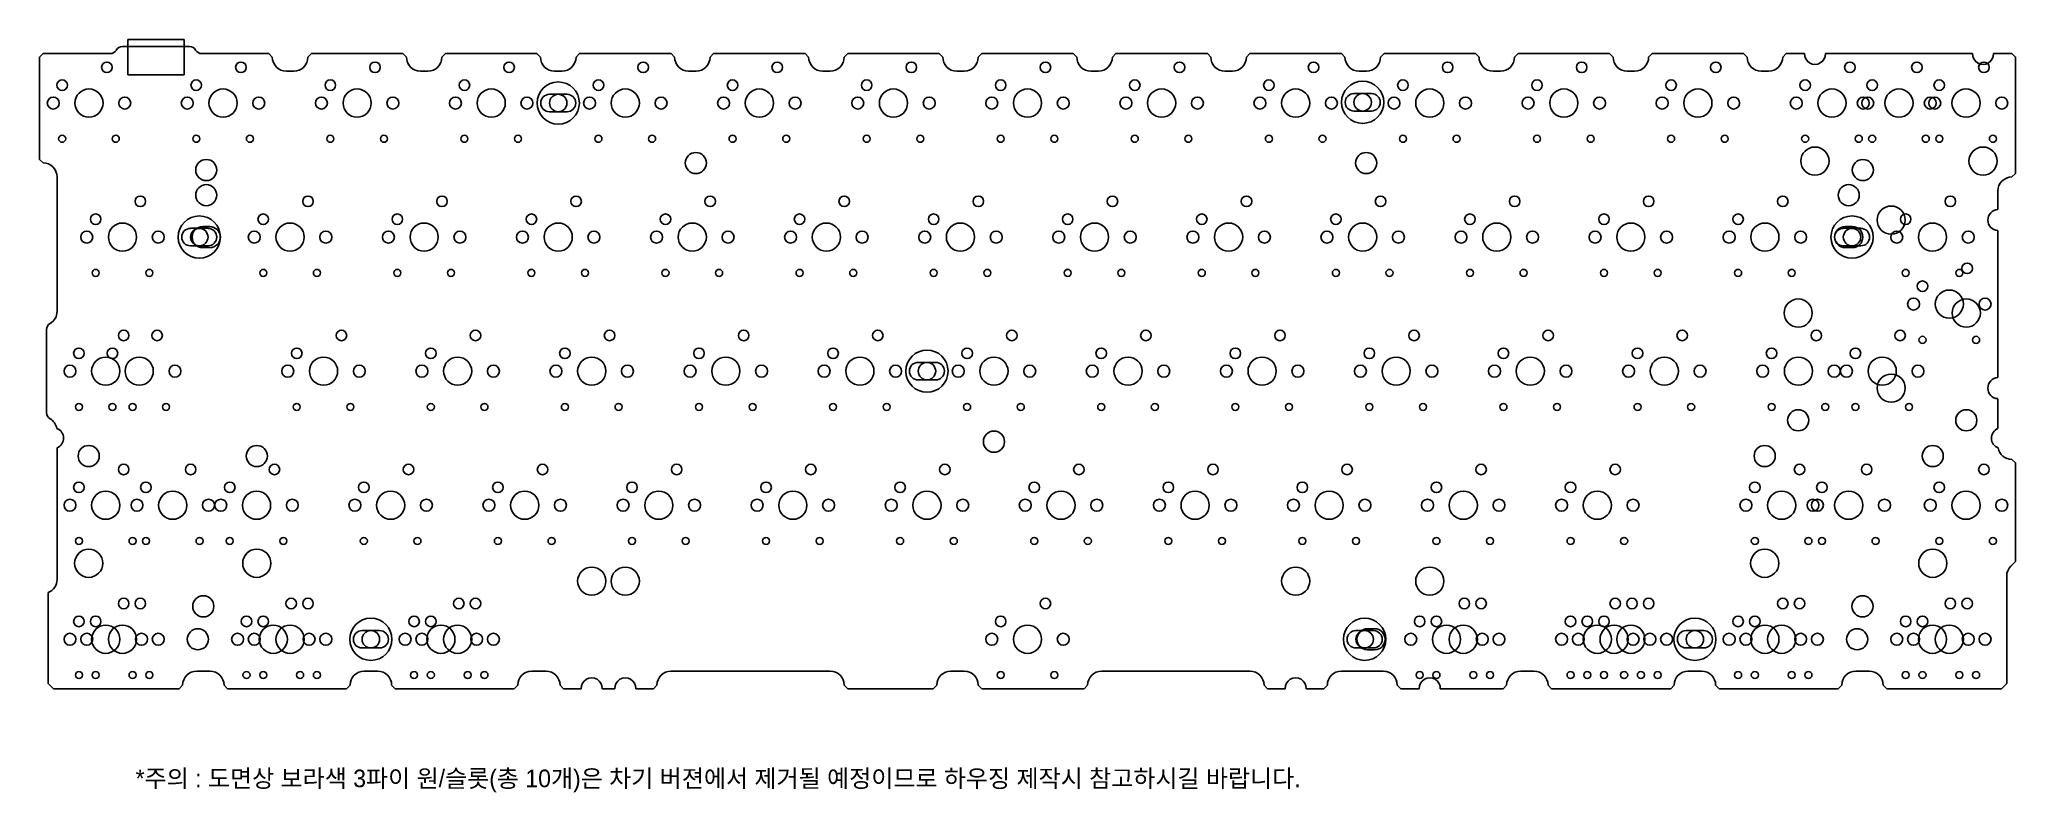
# Model space of a CAD drawing. Header units: millimetres. Extents: x 1241 to 1522, y 725 to 832.
import ezdxf

# ---------------------------------------------------------------- set-up
doc = ezdxf.new("R2010")
doc.units = ezdxf.units.MM
doc.layers.add('기판1.0t', color=102, linetype='Continuous')
doc.styles.get("Standard").update_dxf_attribs({"font": 'arial.ttf'})

msp = doc.modelspace()

# ---------------------------------------------------------------- linework, layer by layer
at = {"layer": '기판1.0t', "color": 5}
for p, q in [((1253.38, 831.87), (1261.38, 831.87)), ((1253.38, 826.87), (1253.38, 831.87)), ((1261.38, 831.87), (1261.38, 826.87)), ((1261.38, 826.87), (1253.38, 826.87))]:
    msp.add_line(p, q, dxfattribs=at)
at = {"layer": '기판1.0t'}
for p, q in [((1240.83, 829.37), (1241.33, 829.87)), ((1240.83, 829.37), (1240.83, 814.84)), ((1241.33, 829.87), (1250.88, 829.87)), ((1252.61, 830.87), (1262.15, 830.87)), ((1263.88, 829.87), (1273.41, 829.87)), ((1273.91, 829.37), (1273.41, 829.87)), ((1278.96, 829.37), (1279.46, 829.87)), ((1279.46, 829.87), (1292.46, 829.87)), ((1292.96, 829.37), (1292.46, 829.87)), ((1298.01, 829.37), (1298.51, 829.87)), ((1298.51, 829.87), (1311.51, 829.87)), ((1312.01, 829.37), (1311.51, 829.87)), ((1317.06, 829.37), (1317.56, 829.87)), ((1317.56, 829.87), (1330.56, 829.87)), ((1331.06, 829.37), (1330.56, 829.87)), ((1336.11, 829.37), (1336.61, 829.87)), ((1336.61, 829.87), (1349.61, 829.87)), ((1350.11, 829.37), (1349.61, 829.87)), ((1355.16, 829.37), (1355.66, 829.87)), ((1355.66, 829.87), (1368.66, 829.87)), ((1369.16, 829.37), (1368.66, 829.87)), ((1374.21, 829.37), (1374.71, 829.87)), ((1374.71, 829.87), (1387.71, 829.87)), ((1388.21, 829.37), (1387.71, 829.87)), ((1393.26, 829.37), (1393.76, 829.87)), ((1393.76, 829.87), (1406.76, 829.87)), ((1407.26, 829.37), (1406.76, 829.87)), ((1412.31, 829.37), (1412.81, 829.87)), ((1412.81, 829.87), (1425.81, 829.87)), ((1426.31, 829.37), (1425.81, 829.87)), ((1431.36, 829.37), (1431.86, 829.87)), ((1431.86, 829.87), (1444.86, 829.87)), ((1445.36, 829.37), (1444.86, 829.87)), ((1450.41, 829.37), (1450.91, 829.87)), ((1450.91, 829.87), (1463.91, 829.87)), ((1464.41, 829.37), (1463.91, 829.87)), ((1469.46, 829.37), (1469.96, 829.87)), ((1469.96, 829.87), (1482.96, 829.87)), ((1483.46, 829.37), (1482.96, 829.87)), ((1488.51, 829.37), (1489.01, 829.87)), ((1489.01, 829.87), (1491.59, 829.87)), ((1494.59, 829.87), (1515.47, 829.87)), ((1518.47, 829.87), (1521.08, 829.87)), ((1521.08, 829.87), (1521.58, 829.37)), ((1521.58, 829.37), (1521.58, 812.84)), ((1275.91, 827.37), (1276.96, 827.37)), ((1294.96, 827.37), (1296.01, 827.37)), ((1314.01, 827.37), (1315.06, 827.37)), ((1333.06, 827.37), (1334.11, 827.37)), ((1352.11, 827.37), (1353.16, 827.37)), ((1371.16, 827.37), (1372.21, 827.37)), ((1390.21, 827.37), (1391.26, 827.37)), ((1409.26, 827.37), (1410.31, 827.37)), ((1428.31, 827.37), (1429.36, 827.37)), ((1447.36, 827.37), (1448.41, 827.37)), ((1466.41, 827.37), (1467.46, 827.37)), ((1485.46, 827.37), (1486.51, 827.37)), ((1241.33, 814.34), (1240.83, 814.84)), ((1243.33, 812.34), (1243.33, 793.24)), ((1521.08, 812.34), (1521.58, 812.84)), ((1519.08, 810.34), (1519.08, 807.71)), ((1519.08, 804.71), (1519.08, 802.87)), ((1519.08, 802.87), (1519.08, 783.83)), ((1243.33, 793.24), (1243.33, 795.29)), ((1241.83, 778.84), (1241.83, 790.65)), ((1519.08, 780.83), (1519.08, 776.6)), ((1243.33, 755.13), (1243.33, 773.84)), ((1521.08, 772.19), (1521.58, 771.69)), ((1521.58, 757.69), (1521.58, 771.69)), ((1243.33, 755.14), (1243.33, 757.19)), ((1520.33, 755.62), (1520.33, 740.37)), ((1520.92, 757.03), (1521.58, 757.69)), ((1242.08, 753.29), (1242.08, 740.37)), ((1263.16, 742.12), (1265.05, 742.12)), ((1286.97, 742.12), (1288.86, 742.12)), ((1310.78, 742.12), (1312.79, 742.12)), ((1330.56, 742.12), (1353.17, 742.12)), ((1370.32, 742.12), (1372.21, 742.12)), ((1391.75, 742.12), (1412.81, 742.12)), ((1425.81, 742.12), (1431.74, 742.12)), ((1451.28, 742.12), (1453.17, 742.12)), ((1475.09, 742.12), (1476.98, 742.12)), ((1498.9, 742.12), (1500.79, 742.12)), ((1242.08, 740.37), (1242.83, 739.62)), ((1242.83, 739.62), (1260.66, 739.62)), ((1261.16, 740.12), (1260.66, 739.62)), ((1267.05, 740.12), (1267.55, 739.62)), ((1267.55, 739.62), (1284.47, 739.62)), ((1284.97, 740.12), (1284.47, 739.62)), ((1290.86, 740.12), (1291.36, 739.62)), ((1291.36, 739.62), (1308.28, 739.62)), ((1308.78, 740.12), (1308.28, 739.62)), ((1314.79, 740.12), (1315.29, 739.62)), ((1317.79, 739.62), (1315.29, 739.62)), ((1320.79, 739.62), (1322.56, 739.62)), ((1328.06, 739.62), (1325.56, 739.62)), ((1328.56, 740.12), (1328.06, 739.62)), ((1355.17, 740.12), (1355.67, 739.62)), ((1355.67, 739.62), (1367.82, 739.62)), ((1368.32, 740.12), (1367.82, 739.62)), ((1374.21, 740.12), (1374.71, 739.62)), ((1374.71, 739.62), (1389.25, 739.62)), ((1389.75, 740.12), (1389.25, 739.62)), ((1414.81, 740.12), (1415.31, 739.62)), ((1415.31, 739.62), (1417.81, 739.62)), ((1420.81, 739.62), (1423.31, 739.62)), ((1423.81, 740.12), (1423.31, 739.62)), ((1433.74, 740.12), (1434.24, 739.62)), ((1434.24, 739.62), (1436.86, 739.62)), ((1439.86, 739.62), (1448.78, 739.62)), ((1449.28, 740.12), (1448.78, 739.62)), ((1455.17, 740.12), (1455.67, 739.62)), ((1455.67, 739.62), (1472.59, 739.62)), ((1473.09, 740.12), (1472.59, 739.62)), ((1478.98, 740.12), (1479.48, 739.62)), ((1479.48, 739.62), (1496.4, 739.62)), ((1496.9, 740.12), (1496.4, 739.62)), ((1502.79, 740.12), (1503.29, 739.62)), ((1503.29, 739.62), (1519.58, 739.62)), ((1520.33, 740.37), (1519.58, 739.62))]:
    msp.add_line(p, q, dxfattribs=at)
at = {"layer": '기판1.0t', "color": 3}
for p, q in [((1313.28, 824.09), (1315.78, 824.09)), ((1427.58, 824.19), (1430.08, 824.19)), ((1315.78, 821.6), (1313.28, 821.6)), ((1430.08, 821.7), (1427.58, 821.7)), ((1262.28, 805.04), (1264.78, 805.04)), ((1497.11, 805.04), (1499.61, 805.04)), ((1264.78, 802.55), (1262.28, 802.55)), ((1499.61, 802.55), (1497.11, 802.55)), ((1365.67, 785.99), (1368.17, 785.99)), ((1368.17, 783.5), (1365.67, 783.5)), ((1286.66, 747.89), (1289.16, 747.89)), ((1427.86, 747.89), (1430.36, 747.89)), ((1474.78, 747.89), (1477.28, 747.89)), ((1289.16, 745.4), (1286.66, 745.4)), ((1430.36, 745.4), (1427.86, 745.4)), ((1477.28, 745.4), (1474.78, 745.4))]:
    msp.add_line(p, q, dxfattribs=at)
at = {"layer": '기판1.0t', "color": 6}
for p, q in [((1265.02, 805.29), (1264.02, 805.29)), ((1498.39, 805.29), (1497.39, 805.29)), ((1264.02, 802.29), (1265.02, 802.29)), ((1497.39, 802.29), (1498.39, 802.29)), ((1430.52, 748.14), (1429.52, 748.14)), ((1429.52, 745.14), (1430.52, 745.14))]:
    msp.add_line(p, q, dxfattribs=at)
at = {"layer": '기판1.0t'}
for centre, radius in [((1250.4, 827.92), 0.75), ((1269.45, 827.92), 0.75), ((1288.5, 827.92), 0.75), ((1307.55, 827.92), 0.75), ((1326.6, 827.92), 0.75), ((1345.65, 827.92), 0.75), ((1364.7, 827.92), 0.75), ((1383.75, 827.92), 0.75), ((1402.8, 827.92), 0.75), ((1421.85, 827.92), 0.75), ((1440.9, 827.92), 0.75), ((1459.95, 827.92), 0.75), ((1479, 827.92), 0.75), ((1498.05, 827.92), 0.75), ((1507.57, 827.92), 0.75), ((1517.1, 827.92), 0.75), ((1244.05, 825.38), 0.75), ((1263.1, 825.38), 0.75), ((1282.15, 825.38), 0.75), ((1301.2, 825.38), 0.75), ((1320.25, 825.38), 0.75), ((1339.3, 825.38), 0.75), ((1358.35, 825.38), 0.75), ((1377.4, 825.38), 0.75), ((1396.45, 825.38), 0.75), ((1415.5, 825.38), 0.75), ((1434.55, 825.38), 0.75), ((1453.6, 825.38), 0.75), ((1472.65, 825.38), 0.75), ((1491.7, 825.38), 0.75), ((1501.22, 825.38), 0.75), ((1510.75, 825.38), 0.75), ((1242.78, 822.84), 0.85), ((1247.86, 822.84), 2), ((1252.94, 822.84), 0.85), ((1261.83, 822.84), 0.85), ((1266.91, 822.84), 2), ((1271.99, 822.84), 0.85), ((1280.88, 822.84), 0.85), ((1285.96, 822.84), 2), ((1291.04, 822.84), 0.85), ((1299.93, 822.84), 0.85), ((1305.01, 822.84), 2), ((1310.09, 822.84), 0.85), ((1318.98, 822.84), 0.85), ((1324.06, 822.84), 2), ((1329.14, 822.84), 0.85), ((1338.03, 822.84), 0.85), ((1343.11, 822.84), 2), ((1348.19, 822.84), 0.85), ((1357.08, 822.84), 0.85), ((1362.16, 822.84), 2), ((1367.24, 822.84), 0.85), ((1376.13, 822.84), 0.85), ((1381.21, 822.84), 2), ((1386.29, 822.84), 0.85), ((1395.18, 822.84), 0.85), ((1400.26, 822.84), 2), ((1405.34, 822.84), 0.85), ((1414.23, 822.84), 0.85), ((1419.31, 822.84), 2), ((1424.39, 822.84), 0.85), ((1433.28, 822.84), 0.85), ((1438.36, 822.84), 2), ((1443.44, 822.84), 0.85), ((1452.33, 822.84), 0.85), ((1457.41, 822.84), 2), ((1462.49, 822.84), 0.85), ((1471.38, 822.84), 0.85), ((1476.46, 822.84), 2), ((1481.54, 822.84), 0.85), ((1490.43, 822.84), 0.85), ((1495.51, 822.84), 2), ((1499.95, 822.84), 0.85), ((1500.59, 822.84), 0.85), ((1505.03, 822.84), 2), ((1509.48, 822.84), 0.85), ((1510.11, 822.84), 0.85), ((1514.56, 822.84), 2), ((1519.64, 822.84), 0.85), ((1244.05, 817.76), 0.5), ((1251.67, 817.76), 0.5), ((1263.1, 817.76), 0.5), ((1270.72, 817.76), 0.5), ((1282.15, 817.76), 0.5), ((1289.77, 817.76), 0.5), ((1301.2, 817.76), 0.5), ((1308.82, 817.76), 0.5), ((1320.25, 817.76), 0.5), ((1327.87, 817.76), 0.5), ((1339.3, 817.76), 0.5), ((1346.92, 817.76), 0.5), ((1358.35, 817.76), 0.5), ((1365.97, 817.76), 0.5), ((1377.4, 817.76), 0.5), ((1385.02, 817.76), 0.5), ((1396.45, 817.76), 0.5), ((1404.07, 817.76), 0.5), ((1415.5, 817.76), 0.5), ((1423.12, 817.76), 0.5), ((1434.55, 817.76), 0.5), ((1442.17, 817.76), 0.5), ((1453.6, 817.76), 0.5), ((1461.22, 817.76), 0.5), ((1472.65, 817.76), 0.5), ((1480.27, 817.76), 0.5), ((1491.7, 817.76), 0.5), ((1499.32, 817.76), 0.5), ((1501.22, 817.76), 0.5), ((1508.84, 817.76), 0.5), ((1510.75, 817.76), 0.5), ((1518.37, 817.76), 0.5), ((1493.09, 814.59), 2), ((1516.97, 814.59), 2), ((1255.16, 808.87), 0.75), ((1264.52, 809.75), 1.5), ((1278.97, 808.87), 0.75), ((1298.02, 808.87), 0.75), ((1317.07, 808.87), 0.75), ((1336.12, 808.87), 0.75), ((1355.17, 808.87), 0.75), ((1374.22, 808.87), 0.75), ((1393.27, 808.87), 0.75), ((1412.32, 808.87), 0.75), ((1431.37, 808.87), 0.75), ((1450.42, 808.87), 0.75), ((1469.47, 808.87), 0.75), ((1488.52, 808.87), 0.75), ((1497.89, 809.75), 1.5), ((1512.33, 808.87), 0.75), ((1248.81, 806.33), 0.75), ((1252.62, 803.79), 2), ((1272.62, 806.33), 0.75), ((1276.43, 803.79), 2), ((1291.67, 806.33), 0.75), ((1295.48, 803.79), 2), ((1310.72, 806.33), 0.75), ((1314.53, 803.79), 2), ((1329.77, 806.33), 0.75), ((1333.58, 803.79), 2), ((1348.82, 806.33), 0.75), ((1352.63, 803.79), 2), ((1367.87, 806.33), 0.75), ((1371.68, 803.79), 2), ((1386.92, 806.33), 0.75), ((1390.73, 803.79), 2), ((1405.97, 806.33), 0.75), ((1409.78, 803.79), 2), ((1425.02, 806.33), 0.75), ((1428.83, 803.79), 2), ((1444.07, 806.33), 0.75), ((1447.88, 803.79), 2), ((1463.12, 806.33), 0.75), ((1466.93, 803.79), 2), ((1482.17, 806.33), 0.75), ((1485.98, 803.79), 2), ((1503.92, 806.21), 2), ((1505.98, 806.33), 0.75), ((1509.79, 803.79), 2), ((1247.54, 803.79), 0.85), ((1257.7, 803.79), 0.85), ((1271.35, 803.79), 0.85), ((1281.51, 803.79), 0.85), ((1290.4, 803.79), 0.85), ((1300.56, 803.79), 0.85), ((1309.45, 803.79), 0.85), ((1319.61, 803.79), 0.85), ((1328.5, 803.79), 0.85), ((1338.66, 803.79), 0.85), ((1347.55, 803.79), 0.85), ((1357.71, 803.79), 0.85), ((1366.6, 803.79), 0.85), ((1376.76, 803.79), 0.85), ((1385.65, 803.79), 0.85), ((1395.81, 803.79), 0.85), ((1404.7, 803.79), 0.85), ((1414.86, 803.79), 0.85), ((1423.75, 803.79), 0.85), ((1433.91, 803.79), 0.85), ((1442.8, 803.79), 0.85), ((1452.96, 803.79), 0.85), ((1461.85, 803.79), 0.85), ((1472.01, 803.79), 0.85), ((1480.9, 803.79), 0.85), ((1491.06, 803.79), 0.85), ((1504.71, 803.79), 0.85), ((1514.87, 803.79), 0.85), ((1248.81, 798.71), 0.5), ((1256.43, 798.71), 0.5), ((1272.62, 798.71), 0.5), ((1280.24, 798.71), 0.5), ((1291.67, 798.71), 0.5), ((1299.29, 798.71), 0.5), ((1310.72, 798.71), 0.5), ((1318.34, 798.71), 0.5), ((1329.77, 798.71), 0.5), ((1337.39, 798.71), 0.5), ((1348.82, 798.71), 0.5), ((1356.44, 798.71), 0.5), ((1367.87, 798.71), 0.5), ((1375.49, 798.71), 0.5), ((1386.92, 798.71), 0.5), ((1394.54, 798.71), 0.5), ((1405.97, 798.71), 0.5), ((1413.59, 798.71), 0.5), ((1425.02, 798.71), 0.5), ((1432.64, 798.71), 0.5), ((1444.07, 798.71), 0.5), ((1451.69, 798.71), 0.5), ((1463.12, 798.71), 0.5), ((1470.74, 798.71), 0.5), ((1482.17, 798.71), 0.5), ((1489.79, 798.71), 0.5), ((1505.98, 798.71), 0.5), ((1508.37, 796.81), 0.75), ((1513.6, 798.71), 0.5), ((1514.72, 799.35), 0.75), ((1490.71, 793), 2), ((1507.1, 794.27), 0.85), ((1512.18, 794.27), 2), ((1514.59, 793), 2), ((1517.26, 794.27), 0.85), ((1252.78, 789.82), 0.75), ((1257.54, 789.82), 0.75), ((1283.73, 789.82), 0.75), ((1302.78, 789.82), 0.75), ((1321.83, 789.82), 0.75), ((1340.88, 789.82), 0.75), ((1359.93, 789.82), 0.75), ((1378.98, 789.82), 0.75), ((1398.03, 789.82), 0.75), ((1417.08, 789.82), 0.75), ((1436.13, 789.82), 0.75), ((1455.18, 789.82), 0.75), ((1474.23, 789.82), 0.75), ((1493.28, 789.82), 0.75), ((1505.19, 789.82), 0.75), ((1508.37, 789.19), 0.5), ((1515.99, 789.19), 0.5), ((1246.43, 787.28), 0.75), ((1250.24, 784.74), 2), ((1251.19, 787.28), 0.75), ((1255, 784.74), 2), ((1277.38, 787.28), 0.75), ((1281.19, 784.74), 2), ((1296.43, 787.28), 0.75), ((1300.24, 784.74), 2), ((1315.48, 787.28), 0.75), ((1319.29, 784.74), 2), ((1334.53, 787.28), 0.75), ((1338.34, 784.74), 2), ((1353.58, 787.28), 0.75), ((1357.39, 784.74), 2), ((1372.63, 787.28), 0.75), ((1376.44, 784.74), 2), ((1391.68, 787.28), 0.75), ((1395.49, 784.74), 2), ((1410.73, 787.28), 0.75), ((1414.54, 784.74), 2), ((1429.78, 787.28), 0.75), ((1433.59, 784.74), 2), ((1448.83, 787.28), 0.75), ((1452.64, 784.74), 2), ((1467.88, 787.28), 0.75), ((1471.69, 784.74), 2), ((1486.93, 787.28), 0.75), ((1490.74, 784.74), 2), ((1498.84, 787.28), 0.75), ((1502.65, 784.74), 2), ((1245.16, 784.74), 0.85), ((1260.08, 784.74), 0.85), ((1276.11, 784.74), 0.85), ((1286.27, 784.74), 0.85), ((1295.16, 784.74), 0.85), ((1305.32, 784.74), 0.85), ((1314.21, 784.74), 0.85), ((1324.37, 784.74), 0.85), ((1333.26, 784.74), 0.85), ((1343.42, 784.74), 0.85), ((1352.31, 784.74), 0.85), ((1362.47, 784.74), 0.85), ((1371.36, 784.74), 0.85), ((1381.52, 784.74), 0.85), ((1390.41, 784.74), 0.85), ((1400.57, 784.74), 0.85), ((1409.46, 784.74), 0.85), ((1419.62, 784.74), 0.85), ((1428.51, 784.74), 0.85), ((1438.67, 784.74), 0.85), ((1447.56, 784.74), 0.85), ((1457.72, 784.74), 0.85), ((1466.61, 784.74), 0.85), ((1476.77, 784.74), 0.85), ((1485.66, 784.74), 0.85), ((1495.82, 784.74), 0.85), ((1497.57, 784.74), 0.85), ((1503.92, 782.33), 2), ((1507.73, 784.74), 0.85), ((1246.43, 779.66), 0.5), ((1251.19, 779.66), 0.5), ((1254.05, 779.66), 0.5), ((1258.81, 779.66), 0.5), ((1277.38, 779.66), 0.5), ((1285, 779.66), 0.5), ((1296.43, 779.66), 0.5), ((1304.05, 779.66), 0.5), ((1315.48, 779.66), 0.5), ((1323.1, 779.66), 0.5), ((1334.53, 779.66), 0.5), ((1342.15, 779.66), 0.5), ((1353.58, 779.66), 0.5), ((1361.2, 779.66), 0.5), ((1372.63, 779.66), 0.5), ((1380.25, 779.66), 0.5), ((1391.68, 779.66), 0.5), ((1399.3, 779.66), 0.5), ((1410.73, 779.66), 0.5), ((1418.35, 779.66), 0.5), ((1429.78, 779.66), 0.5), ((1437.4, 779.66), 0.5), ((1448.83, 779.66), 0.5), ((1456.45, 779.66), 0.5), ((1467.88, 779.66), 0.5), ((1475.5, 779.66), 0.5), ((1486.93, 779.66), 0.5), ((1490.71, 777.76), 1.5), ((1494.55, 779.66), 0.5), ((1498.84, 779.66), 0.5), ((1506.46, 779.66), 0.5), ((1514.59, 777.76), 1.5), ((1247.82, 772.68), 1.5), ((1271.7, 772.68), 1.5), ((1485.95, 772.68), 1.5), ((1509.83, 772.68), 1.5), ((1252.78, 770.77), 0.75), ((1262.3, 770.77), 0.75), ((1274.21, 770.77), 0.75), ((1293.26, 770.77), 0.75), ((1312.31, 770.77), 0.75), ((1331.36, 770.77), 0.75), ((1350.41, 770.77), 0.75), ((1369.46, 770.77), 0.75), ((1388.51, 770.77), 0.75), ((1407.56, 770.77), 0.75), ((1426.61, 770.77), 0.75), ((1445.66, 770.77), 0.75), ((1464.71, 770.77), 0.75), ((1490.9, 770.77), 0.75), ((1500.43, 770.77), 0.75), ((1517.1, 770.77), 0.75), ((1245.16, 765.69), 0.85), ((1246.43, 768.23), 0.75), ((1250.24, 765.69), 2), ((1254.68, 765.69), 0.85), ((1254.68, 765.69), 0.85), ((1255.95, 768.23), 0.75), ((1259.76, 765.69), 2), ((1264.84, 765.69), 0.85), ((1266.59, 765.69), 0.85), ((1267.86, 768.23), 0.75), ((1271.67, 765.69), 2), ((1276.75, 765.69), 0.85), ((1285.64, 765.69), 0.85), ((1286.91, 768.23), 0.75), ((1290.72, 765.69), 2), ((1295.8, 765.69), 0.85), ((1304.69, 765.69), 0.85), ((1305.96, 768.23), 0.75), ((1309.77, 765.69), 2), ((1314.85, 765.69), 0.85), ((1323.74, 765.69), 0.85), ((1325.01, 768.23), 0.75), ((1328.82, 765.69), 2), ((1333.9, 765.69), 0.85), ((1342.79, 765.69), 0.85), ((1344.06, 768.23), 0.75), ((1347.87, 765.69), 2), ((1352.95, 765.69), 0.85), ((1361.84, 765.69), 0.85), ((1363.11, 768.23), 0.75), ((1366.92, 765.69), 2), ((1372, 765.69), 0.85), ((1380.89, 765.69), 0.85), ((1382.16, 768.23), 0.75), ((1385.97, 765.69), 2), ((1391.05, 765.69), 0.85), ((1399.94, 765.69), 0.85), ((1401.21, 768.23), 0.75), ((1405.02, 765.69), 2), ((1410.1, 765.69), 0.85), ((1418.99, 765.69), 0.85), ((1420.26, 768.23), 0.75), ((1424.07, 765.69), 2), ((1429.15, 765.69), 0.85), ((1438.04, 765.69), 0.85), ((1439.31, 768.23), 0.75), ((1443.12, 765.69), 2), ((1448.2, 765.69), 0.85), ((1457.09, 765.69), 0.85), ((1458.36, 768.23), 0.75), ((1462.17, 765.69), 2), ((1467.25, 765.69), 0.85), ((1483.28, 765.69), 0.85), ((1484.55, 768.23), 0.75), ((1488.36, 765.69), 2), ((1492.81, 765.69), 0.85), ((1493.44, 765.69), 0.85), ((1494.08, 768.23), 0.75), ((1497.89, 765.69), 2), ((1502.97, 765.69), 0.85), ((1509.48, 765.69), 0.85), ((1510.75, 768.23), 0.75), ((1514.56, 765.69), 2), ((1519.64, 765.69), 0.85), ((1246.43, 760.61), 0.5), ((1254.05, 760.61), 0.5), ((1255.95, 760.61), 0.5), ((1263.57, 760.61), 0.5), ((1267.86, 760.61), 0.5), ((1275.48, 760.61), 0.5), ((1286.91, 760.61), 0.5), ((1294.53, 760.61), 0.5), ((1305.96, 760.61), 0.5), ((1313.58, 760.61), 0.5), ((1325.01, 760.61), 0.5), ((1332.63, 760.61), 0.5), ((1344.06, 760.61), 0.5), ((1351.68, 760.61), 0.5), ((1363.11, 760.61), 0.5), ((1370.73, 760.61), 0.5), ((1382.16, 760.61), 0.5), ((1389.78, 760.61), 0.5), ((1401.21, 760.61), 0.5), ((1408.83, 760.61), 0.5), ((1420.26, 760.61), 0.5), ((1427.88, 760.61), 0.5), ((1439.31, 760.61), 0.5), ((1446.93, 760.61), 0.5), ((1458.36, 760.61), 0.5), ((1465.98, 760.61), 0.5), ((1484.55, 760.61), 0.5), ((1492.17, 760.61), 0.5), ((1494.08, 760.61), 0.5), ((1501.7, 760.61), 0.5), ((1510.75, 760.61), 0.5), ((1518.37, 760.61), 0.5), ((1247.82, 757.44), 2), ((1271.7, 757.44), 2), ((1485.95, 757.44), 2), ((1509.83, 757.44), 2), ((1319.29, 754.9), 2), ((1324.06, 754.9), 2), ((1419.31, 754.9), 2), ((1438.36, 754.9), 2), ((1252.78, 751.72), 0.75), ((1255.16, 751.72), 0.75), ((1276.59, 751.72), 0.75), ((1278.97, 751.72), 0.75), ((1300.4, 751.72), 0.75), ((1302.78, 751.72), 0.75), ((1383.75, 751.72), 0.75), ((1383.75, 751.72), 0.75), ((1443.28, 751.72), 0.75), ((1445.66, 751.72), 0.75), ((1464.71, 751.72), 0.75), ((1467.09, 751.72), 0.75), ((1469.47, 751.72), 0.75), ((1488.52, 751.72), 0.75), ((1490.9, 751.72), 0.75), ((1512.33, 751.72), 0.75), ((1514.72, 751.72), 0.75), ((1246.43, 749.18), 0.75), ((1248.81, 749.18), 0.75), ((1270.24, 749.18), 0.75), ((1272.62, 749.18), 0.75), ((1294.05, 749.18), 0.75), ((1296.43, 749.18), 0.75), ((1377.4, 749.18), 0.75), ((1377.4, 749.18), 0.75), ((1436.93, 749.18), 0.75), ((1439.31, 749.18), 0.75), ((1458.36, 749.18), 0.75), ((1460.74, 749.18), 0.75), ((1463.12, 749.18), 0.75), ((1482.17, 749.18), 0.75), ((1484.55, 749.18), 0.75), ((1505.98, 749.18), 0.75), ((1508.37, 749.18), 0.75), ((1245.16, 746.64), 0.85), ((1247.54, 746.64), 0.85), ((1250.24, 746.64), 2), ((1252.62, 746.64), 2), ((1255.32, 746.64), 0.85), ((1257.7, 746.64), 0.85), ((1263.33, 746.64), 1.5), ((1268.97, 746.64), 0.85), ((1271.35, 746.64), 0.85), ((1274.05, 746.64), 2), ((1276.43, 746.64), 2), ((1279.13, 746.64), 0.85), ((1281.51, 746.64), 0.85), ((1292.78, 746.64), 0.85), ((1295.16, 746.64), 0.85), ((1297.86, 746.64), 2), ((1300.24, 746.64), 2), ((1302.94, 746.64), 0.85), ((1305.32, 746.64), 0.85), ((1376.13, 746.64), 0.85), ((1376.13, 746.64), 0.85), ((1381.21, 746.64), 2), ((1381.21, 746.64), 2), ((1386.29, 746.64), 0.85), ((1386.29, 746.64), 0.85), ((1435.66, 746.64), 0.85), ((1440.74, 746.64), 2), ((1443.12, 746.64), 2), ((1445.82, 746.64), 0.85), ((1448.2, 746.64), 0.85), ((1457.09, 746.64), 0.85), ((1459.47, 746.64), 0.85), ((1462.17, 746.64), 2), ((1464.55, 746.64), 2), ((1466.93, 746.64), 2), ((1467.25, 746.64), 0.85), ((1469.63, 746.64), 0.85), ((1472.01, 746.64), 0.85), ((1480.9, 746.64), 0.85), ((1483.28, 746.64), 0.85), ((1485.98, 746.64), 2), ((1488.36, 746.64), 2), ((1491.06, 746.64), 0.85), ((1493.44, 746.64), 0.85), ((1499.08, 746.64), 1.5), ((1504.71, 746.64), 0.85), ((1507.1, 746.64), 0.85), ((1509.79, 746.64), 2), ((1512.18, 746.64), 2), ((1514.87, 746.64), 0.85), ((1517.26, 746.64), 0.85), ((1246.43, 741.56), 0.5), ((1248.81, 741.56), 0.5), ((1254.05, 741.56), 0.5), ((1256.43, 741.56), 0.5), ((1270.24, 741.56), 0.5), ((1272.62, 741.56), 0.5), ((1277.86, 741.56), 0.5), ((1280.24, 741.56), 0.5), ((1294.05, 741.56), 0.5), ((1296.43, 741.56), 0.5), ((1301.67, 741.56), 0.5), ((1304.05, 741.56), 0.5), ((1377.4, 741.56), 0.5), ((1377.4, 741.56), 0.5), ((1385.02, 741.56), 0.5), ((1385.02, 741.56), 0.5), ((1436.93, 741.56), 0.5), ((1439.31, 741.56), 0.5), ((1444.55, 741.56), 0.5), ((1446.93, 741.56), 0.5), ((1458.36, 741.56), 0.5), ((1460.74, 741.56), 0.5), ((1463.12, 741.56), 0.5), ((1465.98, 741.56), 0.5), ((1468.36, 741.56), 0.5), ((1470.74, 741.56), 0.5), ((1482.17, 741.56), 0.5), ((1484.55, 741.56), 0.5), ((1489.79, 741.56), 0.5), ((1492.17, 741.56), 0.5), ((1505.98, 741.56), 0.5), ((1508.37, 741.56), 0.5), ((1513.6, 741.56), 0.5), ((1515.99, 741.56), 0.5)]:
    msp.add_circle(centre, radius, dxfattribs=at)
at = {"layer": '기판1.0t', "color": 1}
for centre in [(1314.53, 822.84), (1428.83, 822.95), (1263.53, 803.79), (1498.36, 803.79), (1366.92, 784.74), (1287.91, 746.64), (1429.11, 746.64), (1476.03, 746.64)]:
    msp.add_circle(centre, 3, dxfattribs=at)
at = {"layer": '기판1.0t', "color": 2}
for centre in [(1314.53, 822.84), (1428.83, 822.95), (1263.53, 803.79), (1498.36, 803.79), (1366.92, 784.74), (1287.91, 746.64), (1429.11, 746.64), (1476.03, 746.64)]:
    msp.add_circle(centre, 1.24, dxfattribs=at)
at = {"layer": '기판1.0t', "color": 6}
for centre in [(1264.52, 813.32), (1334.08, 814.32), (1429.33, 814.32), (1499.89, 813.32), (1376.44, 774.72), (1264.1, 751.32), (1499.85, 751.32)]:
    msp.add_circle(centre, 1.5, dxfattribs=at)
at = {"layer": '기판1.0t'}
for centre, radius, start, end in [((1250.88, 830.87), 1, 270, 330), ((1252.61, 829.87), 1, 90, 150), ((1262.15, 829.87), 1, 30, 90), ((1263.88, 830.87), 1, 210, 270), ((1275.91, 829.37), 2, 180, 270), ((1276.96, 829.37), 2, 270, 0), ((1294.96, 829.37), 2, 180, 270), ((1296.01, 829.37), 2, 270, 0), ((1314.01, 829.37), 2, 180, 270), ((1315.06, 829.37), 2, 270, 0), ((1333.06, 829.37), 2, 180, 270), ((1334.11, 829.37), 2, 270, 0), ((1352.11, 829.37), 2, 180, 270), ((1353.16, 829.37), 2, 270, 0), ((1371.16, 829.37), 2, 180, 270), ((1372.21, 829.37), 2, 270, 0), ((1390.21, 829.37), 2, 180, 270), ((1391.26, 829.37), 2, 270, 0), ((1409.26, 829.37), 2, 180, 270), ((1410.31, 829.37), 2, 270, 0), ((1428.31, 829.37), 2, 180, 270), ((1429.36, 829.37), 2, 270, 0), ((1447.36, 829.37), 2, 180, 270), ((1448.41, 829.37), 2, 270, 0), ((1466.41, 829.37), 2, 180, 270), ((1467.46, 829.37), 2, 270, 0), ((1485.46, 829.37), 2, 180, 270), ((1486.51, 829.37), 2, 270, 0), ((1493.09, 829.83), 1.5, 178.4719, 1.5281), ((1516.97, 829.83), 1.5, 178.4719, 1.5281), ((1241.33, 812.34), 2, 0, 90), ((1521.08, 810.34), 2, 90, 180), ((1519.16, 806.21), 1.5, 93.0114, 266.9886), ((1241.33, 793.24), 2, 300, 0), ((1242.83, 790.65), 1, 120, 180), ((1519.16, 782.33), 1.5, 93.0114, 266.9886), ((1242.83, 778.84), 1, 180, 240), ((1241.33, 776.24), 2, 10.5621, 60), ((1242.74, 775.22), 1.5, 293.318, 68.0843), ((1519.67, 775.22), 1.5, 113.318, 248.0843), ((1521.08, 774.19), 2, 190.5621, 270), ((1522.33, 755.62), 2, 135, 180), ((1241.33, 755.14), 2, 292.0235, 0), ((1263.16, 740.12), 2, 90, 180), ((1265.05, 740.12), 2, 0, 90), ((1286.97, 740.12), 2, 90, 180), ((1288.86, 740.12), 2, 0, 90), ((1310.78, 740.12), 2, 90, 180), ((1312.79, 740.12), 2, 0, 90), ((1330.56, 740.12), 2, 90, 180), ((1353.17, 740.12), 2, 0, 90), ((1370.32, 740.12), 2, 90, 180), ((1372.21, 740.12), 2, 0, 90), ((1391.75, 740.12), 2, 90, 180), ((1412.81, 740.12), 2, 0, 90), ((1425.81, 740.12), 2, 90, 180), ((1431.74, 740.12), 2, 0, 90), ((1451.28, 740.12), 2, 90, 180), ((1453.17, 740.12), 2, 0, 90), ((1475.09, 740.12), 2, 90, 180), ((1476.98, 740.12), 2, 0, 90), ((1498.9, 740.12), 2, 90, 180), ((1500.79, 740.12), 2, 0, 90), ((1319.29, 739.66), 1.5, 358.4719, 181.5281), ((1324.06, 739.66), 1.5, 358.4719, 181.5281), ((1419.31, 739.66), 1.5, 358.4719, 181.5281), ((1438.36, 739.66), 1.5, 358.4719, 181.5281)]:
    msp.add_arc(centre, radius, start, end, dxfattribs=at)
at = {"layer": '기판1.0t', "color": 3}
for centre, start, end in [((1313.28, 822.84), 90, 270), ((1315.78, 822.84), 270, 90), ((1427.58, 822.95), 90, 270), ((1430.08, 822.95), 270, 90), ((1262.28, 803.79), 90, 270), ((1264.78, 803.79), 270, 90), ((1497.11, 803.79), 90, 270), ((1499.61, 803.79), 270, 90), ((1365.67, 784.74), 90, 270), ((1368.17, 784.74), 270, 90), ((1286.66, 746.64), 90, 270), ((1289.16, 746.64), 270, 90), ((1427.86, 746.64), 90, 270), ((1430.36, 746.64), 270, 90), ((1474.78, 746.64), 90, 270), ((1477.28, 746.64), 270, 90)]:
    msp.add_arc(centre, 1.24, start, end, dxfattribs=at)
at = {"layer": '기판1.0t', "color": 6}
for centre, start, end in [((1264.02, 803.79), 90, 270), ((1265.02, 803.79), 270, 90), ((1497.39, 803.79), 90, 270), ((1498.39, 803.79), 270, 90), ((1429.52, 746.64), 90, 270), ((1430.52, 746.64), 270, 90)]:
    msp.add_arc(centre, 1.5, start, end, dxfattribs=at)

# ---------------------------------------------------------------- texts
at = {"layer": '기판1.0t', "color": 6, "insert": (1254.49, 728.12), "char_height": 2.5, "attachment_point": 1}
msp.add_mtext_dynamic_manual_height_columns('{\\fGulim|b0|i0|c129|p50;*주의 : 도면상 보라색 3파이 원/슬롯(총 10개)은 차기 버젼에서 제거될 예정이므로 하우징 제작시 참고하시길 바랍니다.}', width=238.9242, gutter_width=12.5, heights=[0], dxfattribs=at)

doc.saveas('drawing.dxf')
